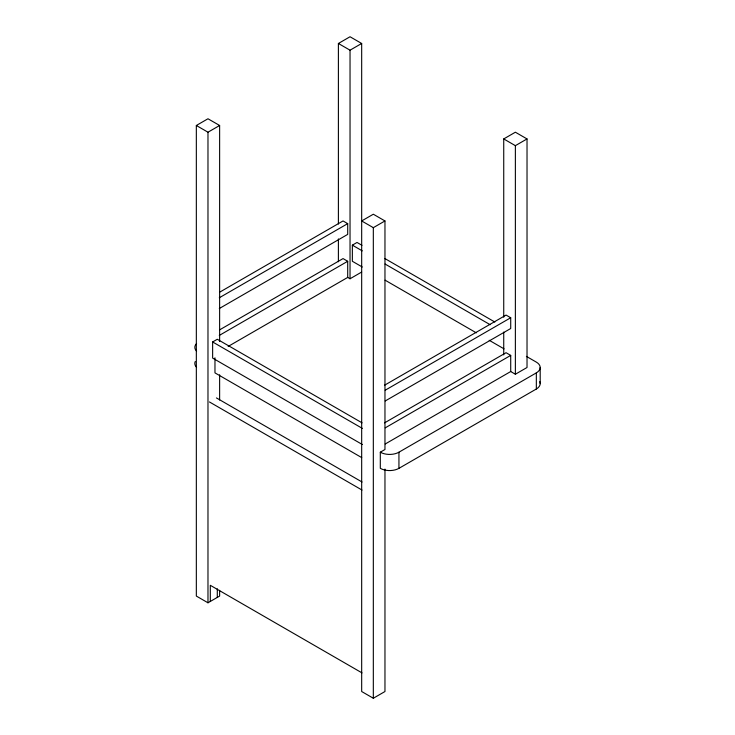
<?xml version="1.0" encoding="UTF-8"?>
<svg xmlns="http://www.w3.org/2000/svg" width="735" height="735" viewBox="0 0 735 735"><rect width="100%" height="100%" fill="white"/><g stroke="black" fill="none" stroke-linecap="round" stroke-linejoin="round"><path stroke-width="1.1" d="M219.627 590.334L219.627 596.067L207.977 602.792L196.337 596.067L196.337 125.483L207.977 118.767L219.627 125.483L219.627 341.481M338.394 224.037L338.394 43.475L350.035 36.75L361.675 43.475L361.675 691.525L373.325 698.25L384.965 691.525L384.965 469.086M196.337 125.483L207.977 132.208L219.627 125.483M338.394 43.475L350.035 50.191L361.675 43.475M219.554 292.245L343.052 220.95L347.701 223.642L347.701 234.391L219.278 308.544M219.269 297.785L347.701 223.642M503.732 317.217L503.732 138.933L515.373 132.208L527.023 138.933L527.023 367.5L515.373 374.225L510.715 371.533L385.25 443.977M384.965 220.95L373.325 214.225L361.675 220.95L373.325 227.666L384.965 220.95L384.965 449.517L380.307 452.2L380.307 468.342A13.175 7.607 0 0 0 398.94 468.342L536.339 389.008A13.175 7.607 0 0 0 539.747 381.667M503.732 138.933L515.373 145.659L527.023 138.933M362.281 267.007L352.359 261.283L352.359 245.15L357.017 242.458L361.978 245.325M219.526 329.914L343.052 258.591L347.701 261.283L347.701 277.417L228.162 346.433M219.269 335.436L347.701 261.283M362.373 444.537L212.635 358.092L212.635 341.959L217.294 339.267L362.07 422.846M347.701 277.417L350.035 278.767L361.675 272.042M384.543 385.223L506.066 315.067L510.715 317.75L510.715 328.508L385.25 400.952M385.25 390.193L510.715 317.75M384.543 422.873L506.066 352.708L510.715 355.4L510.715 371.533M385.25 427.844L510.715 355.4M380.307 452.2A13.175 7.607 0 0 0 398.94 452.2L536.339 372.875A13.175 7.607 0 0 0 536.339 362.125L526.389 356.383M384.782 258.49L494.857 322.04M352.359 245.15L362.281 250.874M385.085 264.04L490.199 324.723M385.085 280.173L476.317 332.845M489.207 340.287L504.081 348.877M212.635 341.959L362.373 428.404M361.721 457.611L214.969 372.875L214.969 357.816M216.421 397.92L362.079 482.013M209.438 401.953L362.024 490.052M362.024 672.902L210.311 585.308L210.311 601.45M540.197 367.5L540.197 383.633M536.339 372.875L536.339 389.008M515.373 145.659L515.373 374.225M503.732 332.073L503.732 354.931M398.94 452.2L398.94 468.342M373.325 227.666L373.325 698.25M350.035 50.191L350.035 278.767M338.394 238.903L338.394 261.752M219.627 374.776L219.627 399.996M217.294 588.808L217.294 597.417M207.977 132.208L207.977 602.792M196.576 367.27A13.175 7.607 0 0 1 195.253 361.501M196.576 351.137A13.175 7.607 0 0 1 196.576 343.53"/></g></svg>
